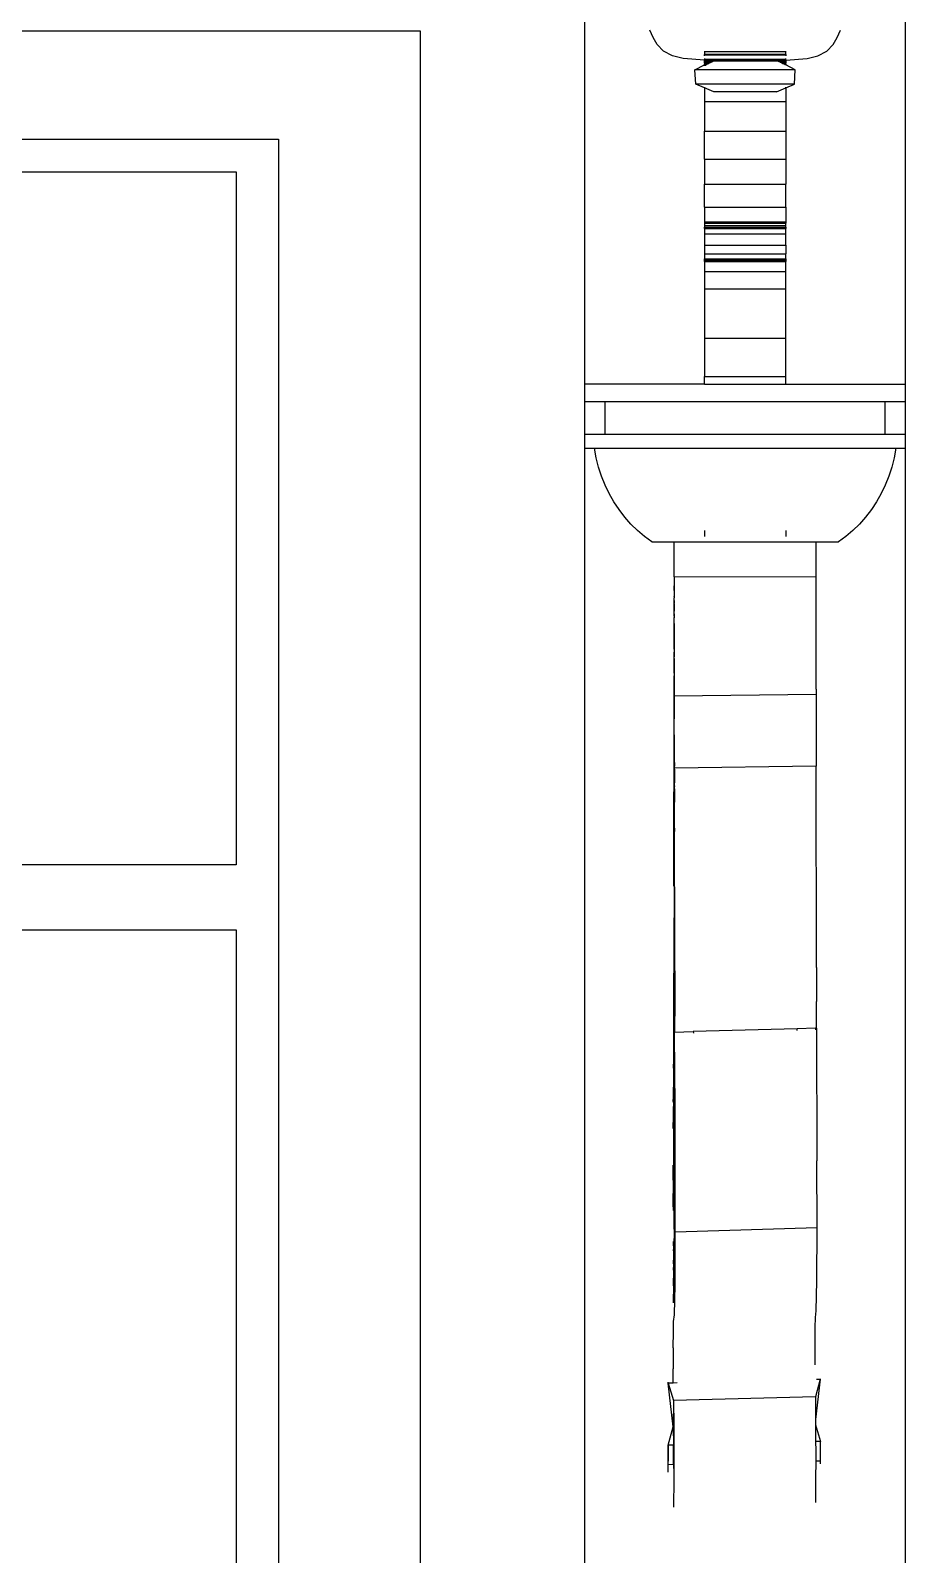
# Model space of a CAD drawing. Extents: x -24961 to 905641, y -154323 to 635957.
# Drawn here: x 406344 to 407152, y -142015 to -140608 of the extents above; entities that cross this region are included whole.
import ezdxf

# ---------------------------------------------------------------- set-up
doc = ezdxf.new("R2010")
doc.units = 0
doc.header["$LTSCALE"] = 1000
doc.header["$MEASUREMENT"] = 0
doc.layers.add('窗', color=154, linetype='Continuous')

msp = doc.modelspace()

# ---------------------------------------------------------------- linework, layer by layer
for p, q in [((406855.6, -140934.1), (406855.6, -140393.3)), ((407151.6, -140934.1), (407151.6, -140394.4)), ((406918.6, -140613.9), (406915.7, -140607.2)), ((407088.6, -140613.9), (407091.5, -140607.2)), ((406922.3, -140620.5), (406918.6, -140613.9)), ((406928.2, -140626.7), (406922.3, -140620.5)), ((406936.4, -140631.1), (406928.2, -140626.7)), ((406966.1, -140626.7), (406966.1, -140626.9)), ((406966.1, -140626.9), (407041.1, -140626.9)), ((406966.1, -140626.9), (406966.1, -140629.3)), ((407041.1, -140626.9), (407041.1, -140626.7)), ((407041.1, -140629.3), (407041.1, -140626.9)), ((407070.8, -140631.1), (407079, -140626.7)), ((407079, -140626.7), (407084.9, -140620.5)), ((407084.9, -140620.5), (407088.6, -140613.9)), ((406946.3, -140633.3), (406936.4, -140631.1)), ((406966.1, -140635.1), (406946.3, -140633.3)), ((406957.3, -140643.8), (406966.1, -140639.4)), ((406966.1, -140629.3), (407041.1, -140629.3)), ((406966.1, -140629.3), (406966.1, -140629.7)), ((406966.1, -140629.7), (407041.1, -140629.7)), ((406966.1, -140629.9), (406966.1, -140629.7)), ((406966.1, -140629.9), (407041.1, -140629.9)), ((406966.1, -140631.1), (406966.1, -140629.9)), ((406966.1, -140633.3), (406966.1, -140634)), ((406966.1, -140634), (407041.1, -140634)), ((406966.1, -140634), (406966.1, -140634.5)), ((406966.1, -140634.5), (407041.1, -140634.5)), ((406966.1, -140634.5), (406966.1, -140634.6)), ((406966.1, -140634.6), (407041.1, -140634.6)), ((406966.1, -140634.8), (406966.1, -140634.6)), ((406966.1, -140634.8), (407041.1, -140634.8)), ((406966.1, -140635.1), (406966.1, -140634.8)), ((406966.1, -140635.5), (406966.1, -140635.1)), ((406969.9, -140635.5), (406966.1, -140635.1)), ((406966.1, -140635.5), (406969.9, -140635.5)), ((406966.1, -140635.5), (406966.1, -140635.6)), ((406966.1, -140635.6), (406970.7, -140635.6)), ((406966.1, -140635.7), (406966.1, -140635.6)), ((406966.1, -140635.9), (406966.1, -140635.7)), ((406966.1, -140635.7), (406972.2, -140635.7)), ((406966.1, -140635.9), (406973, -140635.9)), ((406966.1, -140636.1), (406966.1, -140635.9)), ((406966.1, -140636.1), (406972.7, -140636.1)), ((406966.1, -140636.7), (406966.1, -140636.1)), ((406966.1, -140636.7), (406971.4, -140636.7)), ((406966.1, -140637.4), (406966.1, -140636.7)), ((406966.1, -140637.4), (406970, -140637.4)), ((406966.1, -140637.4), (406966.1, -140637.9)), ((406966.1, -140637.9), (406969, -140637.9)), ((406966.1, -140637.9), (406966.1, -140638.1)), ((406966.1, -140638.1), (406966.1, -140638.4)), ((406966.1, -140638.1), (406968.6, -140638.1)), ((406966.1, -140638.4), (406968, -140638.4)), ((406966.1, -140639), (406966.1, -140638.4)), ((406966.1, -140639.1), (406966.1, -140639)), ((406966.1, -140639), (406966.8, -140639)), ((406966.1, -140639), (406966.1, -140639)), ((406966.1, -140639), (406966.9, -140639)), ((406966.1, -140639.1), (406966.6, -140639.1)), ((406966.1, -140639.1), (406966.1, -140639.4)), ((406966.1, -140639.4), (406966.6, -140639.1)), ((406966.1, -140639.4), (406966.1, -140639.5)), ((406966.1, -140640.1), (406966.1, -140639.5)), ((406966.1, -140639.5), (406967.2, -140639.5)), ((406966.6, -140639.1), (406966.8, -140639)), ((406966.6, -140639.1), (406967.9, -140639.1)), ((406966.8, -140639), (406968.1, -140639)), ((406966.8, -140639), (406966.9, -140639)), ((406966.9, -140639), (406968, -140638.4)), ((406966.9, -140639), (406968.1, -140639)), ((406968, -140638.4), (406968.6, -140638.1)), ((406968, -140638.4), (406969.2, -140638.4)), ((406968.6, -140638.1), (406969, -140637.9)), ((406968.6, -140638.1), (406969.8, -140638.1)), ((406969, -140637.9), (406970, -140637.4)), ((406969, -140637.9), (406970.2, -140637.9)), ((406969.9, -140635.5), (407037.3, -140635.5)), ((406970.7, -140635.6), (406969.9, -140635.5)), ((406970, -140637.4), (406971.4, -140636.7)), ((406970, -140637.4), (406971.2, -140637.4)), ((406970.7, -140635.6), (407036.6, -140635.6)), ((406972.2, -140635.7), (406970.7, -140635.6)), ((406971.4, -140636.7), (406972.7, -140636.1)), ((406971.4, -140636.7), (406972.5, -140636.7)), ((406972.2, -140635.7), (407035.1, -140635.7)), ((406973.2, -140635.8), (406972.2, -140635.7)), ((406972.7, -140636.1), (406973, -140635.9)), ((406972.7, -140636.1), (406973.7, -140636.1)), ((406973, -140635.9), (406973.2, -140635.8)), ((406973, -140635.9), (406974.1, -140635.9)), ((407034, -140635.8), (406973.2, -140635.8)), ((407034, -140635.8), (407035.1, -140635.7)), ((407034.2, -140635.9), (407034, -140635.8)), ((407034.2, -140635.9), (407041.1, -140635.9)), ((407034.6, -140636.1), (407034.2, -140635.9)), ((407034.6, -140636.1), (407041.1, -140636.1)), ((407035.8, -140636.7), (407034.6, -140636.1)), ((407035.1, -140635.7), (407036.6, -140635.6)), ((407035.1, -140635.7), (407041.1, -140635.7)), ((407035.8, -140636.7), (407041.1, -140636.7)), ((407037.2, -140637.4), (407035.8, -140636.7)), ((407036.6, -140635.6), (407037.3, -140635.5)), ((407036.6, -140635.6), (407041.1, -140635.6)), ((407037.2, -140637.4), (407041.1, -140637.4)), ((407038.2, -140637.9), (407037.2, -140637.4)), ((407037.3, -140635.5), (407041.1, -140635.1)), ((407037.3, -140635.5), (407041.1, -140635.5)), ((407038.2, -140637.9), (407041.1, -140637.9)), ((407038.6, -140638.1), (407038.2, -140637.9)), ((407038.6, -140638.1), (407041.1, -140638.1)), ((407039.3, -140638.4), (407038.6, -140638.1)), ((407039.3, -140638.4), (407041.1, -140638.4)), ((407040.3, -140639), (407039.3, -140638.4)), ((407040.3, -140639), (407041.1, -140639)), ((407040.4, -140639), (407040.3, -140639)), ((407040.4, -140639), (407041.1, -140639)), ((407040.6, -140639.1), (407040.4, -140639)), ((407040.6, -140639.1), (407041.1, -140639.1)), ((407041.1, -140639.4), (407040.6, -140639.1)), ((407041.1, -140629.7), (407041.1, -140629.3)), ((407041.1, -140629.7), (407041.1, -140629.9)), ((407041.1, -140629.9), (407041.1, -140631.1)), ((407041.1, -140634), (407041.1, -140633.3)), ((407041.1, -140635.1), (407060.9, -140633.3)), ((407041.1, -140634.5), (407041.1, -140634)), ((407041.1, -140634.6), (407041.1, -140634.5)), ((407041.1, -140634.6), (407041.1, -140634.8)), ((407041.1, -140634.8), (407041.1, -140635.1)), ((407041.1, -140635.1), (407041.1, -140635.5)), ((407041.1, -140635.6), (407041.1, -140635.5)), ((407041.1, -140635.6), (407041.1, -140635.7)), ((407041.1, -140635.7), (407041.1, -140635.9)), ((407041.1, -140635.9), (407041.1, -140636.1)), ((407041.1, -140636.1), (407041.1, -140636.7)), ((407041.1, -140636.7), (407041.1, -140637.4)), ((407041.1, -140637.9), (407041.1, -140637.4)), ((407041.1, -140638.1), (407041.1, -140637.9)), ((407041.1, -140638.4), (407041.1, -140638.1)), ((407041.1, -140638.4), (407041.1, -140639)), ((407041.1, -140639), (407041.1, -140639.1)), ((407041.1, -140639), (407041.1, -140639)), ((407041.1, -140639.4), (407041.1, -140639.1)), ((407049.9, -140643.8), (407041.1, -140639.4)), ((407060.9, -140633.3), (407070.8, -140631.1)), ((406958.1, -140657.2), (406957.3, -140643.8)), ((407049.9, -140643.8), (406957.3, -140643.8)), ((407049.2, -140657.2), (407049.9, -140643.8)), ((406966.1, -140660.6), (406958.1, -140657.2)), ((407049.2, -140657.2), (406958.1, -140657.2)), ((406966.1, -140660), (406966.1, -140660.6)), ((406974.8, -140664.2), (406966.1, -140660.6)), ((406966.1, -140660.6), (406966.1, -140673.1)), ((407032.4, -140664.2), (406974.8, -140664.2)), ((407032.4, -140664.2), (407041.1, -140660.6)), ((407041.1, -140660.6), (407049.2, -140657.2)), ((407041.1, -140660.6), (407041.1, -140660)), ((407041.1, -140660.6), (407041.1, -140673.1)), ((406966.1, -140673.1), (407041.1, -140673.1)), ((406966.1, -140673.1), (406966.1, -140700.5)), ((407041.1, -140673.1), (407041.1, -140700.5)), ((406966.1, -140700.5), (407041.1, -140700.5)), ((406966.1, -140726.2), (406966.1, -140700.5)), ((407041.1, -140700.5), (407041.1, -140726.2)), ((406966.1, -140726.2), (407041.1, -140726.2)), ((406966.1, -140726.2), (406966.1, -140749.5)), ((407041.1, -140726.2), (407041.1, -140749.5)), ((406966.1, -140749.5), (407041.1, -140749.5)), ((406966.1, -140770.8), (406966.1, -140749.5)), ((407041.1, -140770.8), (407041.1, -140749.5)), ((406966.1, -140770.8), (407041.1, -140770.8)), ((406966.1, -140770.8), (406966.1, -140784.2)), ((407041.1, -140770.8), (407041.1, -140784.2)), ((406966.1, -140784.2), (407041.1, -140784.2)), ((406966.1, -140784.2), (406966.1, -140785.3)), ((406966.1, -140785.3), (406966.1, -140785.7)), ((406966.1, -140785.3), (407041.1, -140785.3)), ((406966.1, -140785.7), (406966.1, -140787.7)), ((407041.1, -140785.7), (406966.1, -140785.7)), ((406966.1, -140787.7), (407041.1, -140787.7)), ((406966.1, -140787.7), (406966.1, -140789.1)), ((406966.1, -140789.1), (407041.1, -140789.1)), ((406966.1, -140790.1), (406966.1, -140789.1)), ((406966.1, -140790.5), (406966.1, -140790.1)), ((406966.1, -140790.1), (407041.1, -140790.1)), ((406966.1, -140790.5), (407041.1, -140790.5)), ((406966.1, -140790.5), (406966.1, -140795.2)), ((406966.1, -140795.2), (407041.1, -140795.2)), ((406966.1, -140795.2), (406966.1, -140805.8)), ((407041.1, -140784.2), (407041.1, -140785.3)), ((407041.1, -140785.7), (407041.1, -140785.3)), ((407041.1, -140787.7), (407041.1, -140785.7)), ((407041.1, -140789.1), (407041.1, -140787.7)), ((407041.1, -140789.1), (407041.1, -140790.1)), ((407041.1, -140790.1), (407041.1, -140790.5)), ((407041.1, -140795.2), (407041.1, -140790.5)), ((407041.1, -140805.8), (407041.1, -140795.2)), ((406966.1, -140805.8), (407041.1, -140805.8)), ((406966.1, -140805.8), (406966.1, -140813.7)), ((407041.1, -140805.8), (407041.1, -140813.7)), ((406966.1, -140813.7), (407041.1, -140813.7)), ((406966.1, -140813.7), (406966.1, -140818.3)), ((406966.1, -140819.4), (406966.1, -140818.3)), ((406966.1, -140818.3), (407041.1, -140818.3)), ((406966.1, -140819.4), (407041.1, -140819.4)), ((406966.1, -140820.6), (406966.1, -140819.4)), ((406966.1, -140820.6), (407041.1, -140820.6)), ((406966.1, -140820.8), (406966.1, -140820.6)), ((406966.1, -140820.9), (406966.1, -140820.8)), ((406966.1, -140820.8), (407041.1, -140820.8)), ((406966.1, -140820.8), (407041.1, -140820.8)), ((406966.1, -140820.8), (406966.1, -140820.8)), ((406966.1, -140820.9), (407041.1, -140820.9)), ((406966.1, -140820.9), (406966.1, -140830.1)), ((407041.1, -140818.3), (407041.1, -140813.7)), ((407041.1, -140818.3), (407041.1, -140819.4)), ((407041.1, -140819.4), (407041.1, -140820.6)), ((407041.1, -140820.6), (407041.1, -140820.8)), ((407041.1, -140820.8), (407041.1, -140820.9)), ((407041.1, -140820.8), (407041.1, -140820.8)), ((407041.1, -140830.1), (407041.1, -140820.9)), ((406966.1, -140830.1), (407041.1, -140830.1)), ((406966.1, -140830.1), (406966.1, -140845.9)), ((407041.1, -140845.9), (407041.1, -140830.1)), ((406966.1, -140845.9), (407041.1, -140845.9)), ((406966.1, -140845.9), (406966.1, -140891.7)), ((407041.1, -140891.7), (407041.1, -140845.9)), ((406966.1, -140891.7), (407041.1, -140891.7)), ((406966.1, -140891.7), (406966.1, -140927)), ((407041.1, -140927), (407041.1, -140891.7)), ((406855.6, -140950.1), (406855.6, -140934.1)), ((406966.1, -140934.1), (406855.6, -140934.1)), ((406966.1, -140927), (407041.1, -140927)), ((406966.1, -140934.1), (406966.1, -140927)), ((406966.1, -140934.1), (407041.1, -140934.1)), ((407041.1, -140934.1), (407041.1, -140927)), ((407041.1, -140934.1), (407151.6, -140934.1)), ((407151.6, -140950.1), (407151.6, -140934.1)), ((406855.6, -140980.5), (406855.6, -140950.1)), ((406855.6, -140950.1), (406874.4, -140950.1)), ((406874.4, -140980.5), (406874.4, -140950.1)), ((406874.4, -140950.1), (407132.8, -140950.1)), ((407132.8, -140980.5), (407132.8, -140950.1)), ((407132.8, -140950.1), (407151.6, -140950.1)), ((407151.6, -140980.5), (407151.6, -140950.1)), ((406855.6, -140993.3), (406855.6, -140980.5)), ((406874.4, -140980.5), (406855.6, -140980.5)), ((406855.6, -148107.9), (406855.6, -140993.3)), ((406855.6, -140993.3), (406864.6, -140993.3)), ((406866.2, -141002), (406864.6, -140993.3)), ((406864.6, -140993.3), (407142.6, -140993.3)), ((407132.8, -140980.5), (406874.4, -140980.5)), ((407151.6, -140980.5), (407132.8, -140980.5)), ((407142.6, -140993.3), (407141, -141002)), ((407142.6, -140993.3), (407151.6, -140993.3)), ((407151.6, -140993.3), (407151.6, -140980.5)), ((407151.6, -148107.9), (407151.6, -140993.3)), ((406868.3, -141010.6), (406866.2, -141002)), ((407141, -141002), (407138.9, -141010.6)), ((406871.1, -141019), (406868.3, -141010.6)), ((406874.3, -141027.2), (406871.1, -141019)), ((407136.2, -141019), (407132.9, -141027.2)), ((407138.9, -141010.6), (407136.2, -141019)), ((406878.1, -141035.1), (406874.3, -141027.2)), ((406882.4, -141042.7), (406878.1, -141035.1)), ((407129.1, -141035.1), (407124.8, -141042.7)), ((407132.9, -141027.2), (407129.1, -141035.1)), ((406887.2, -141049.9), (406882.4, -141042.7)), ((406892.4, -141056.8), (406887.2, -141049.9)), ((407120.1, -141049.9), (407114.8, -141056.8)), ((407124.8, -141042.7), (407120.1, -141049.9)), ((406898.1, -141063.2), (406892.4, -141056.8)), ((406904.1, -141069.2), (406898.1, -141063.2)), ((407109.2, -141063.2), (407103.1, -141069.2)), ((407114.8, -141056.8), (407109.2, -141063.2)), ((406910.6, -141074.7), (406904.1, -141069.2)), ((406917.4, -141079.7), (406910.6, -141074.7)), ((406966.1, -141069.2), (406966.1, -141074.7)), ((407041.1, -141069.2), (407041.1, -141074.7)), ((407096.6, -141074.7), (407089.8, -141079.7)), ((407103.1, -141069.2), (407096.6, -141074.7)), ((406917.4, -141079.7), (406938.2, -141079.7)), ((406938.2, -141079.7), (407069.1, -141079.7)), ((406938.2, -141110.9), (406938.2, -141079.7)), ((407069.1, -141079.7), (407089.8, -141079.7)), ((407069.1, -141111.6), (407069.1, -141079.7)), ((406938.2, -141120.1), (406938.1, -141130.2)), ((406938.2, -141111.8), (406938.2, -141110.9)), ((406938.2, -141112), (407069.1, -141111.6)), ((406938.2, -141112), (406938.2, -141111.8)), ((406938.2, -141112), (406938.2, -141119.8)), ((406938.2, -141119.8), (406938.2, -141120.1)), ((406938.2, -141124.5), (406938.2, -141120.1)), ((407069.1, -141215.5), (407069.1, -141111.6)), ((406938.1, -141130.3), (406938.1, -141130.2)), ((406938.1, -141130.3), (406938.2, -141131.3)), ((406938.1, -141132.1), (406938.2, -141131.3)), ((406938.2, -141133.9), (406938.1, -141132.1)), ((406938.2, -141133.9), (406938.1, -141136.7)), ((406938.2, -141124.5), (406938.2, -141131.3)), ((406938.2, -141131.3), (406938.2, -141131.3)), ((406938.2, -141133.3), (406938.2, -141131.3)), ((406938.2, -141133.5), (406938.2, -141133.3)), ((406938.2, -141133.9), (406938.2, -141133.5)), ((406938.2, -141133.9), (406938.2, -141133.9)), ((406938.2, -141136.7), (406938.2, -141133.9)), ((406938.1, -141136.7), (406938.2, -141136.7)), ((406938.2, -141143.7), (406938.1, -141136.7)), ((406938.1, -141148.2), (406938.2, -141143.7)), ((406938.2, -141148.2), (406938.1, -141148.2)), ((406938.1, -141148.2), (406938.1, -141149.9)), ((406938.2, -141137.3), (406938.2, -141136.7)), ((406938.2, -141137.3), (406938.2, -141143.7)), ((406938.2, -141143.7), (406938.2, -141143.7)), ((406938.2, -141144.2), (406938.2, -141143.7)), ((406938.2, -141146.2), (406938.2, -141144.2)), ((406938.2, -141146.2), (406938.2, -141148.2)), ((406938.2, -141148.2), (406938.2, -141149.4)), ((406938.1, -141155.1), (406938.1, -141149.9)), ((406938.2, -141155.1), (406938.1, -141155.1)), ((406938.1, -141155.1), (406938.1, -141161.8)), ((406938.2, -141161.8), (406938.1, -141161.8)), ((406938.1, -141161.8), (406938.1, -141169.8)), ((406938.2, -141153.5), (406938.2, -141149.4)), ((406938.2, -141155.1), (406938.2, -141153.5)), ((406938.2, -141157.3), (406938.2, -141155.1)), ((406938.2, -141158.7), (406938.2, -141157.3)), ((406938.2, -141159.9), (406938.2, -141158.7)), ((406938.2, -141161.3), (406938.2, -141159.9)), ((406938.2, -141161.8), (406938.2, -141161.3)), ((406938.2, -141164.2), (406938.2, -141161.8)), ((406938.2, -141161.8), (406938.2, -141161.8)), ((406938.1, -141169.8), (406938.1, -141170)), ((406938.1, -141170), (406938.1, -141172.6)), ((406938.1, -141172.6), (406938.2, -141172.6)), ((406938.1, -141172.6), (406938.1, -141175)), ((406938.1, -141175), (406938.2, -141173.9)), ((406938.2, -141175), (406938.1, -141175)), ((406938.1, -141175.8), (406938.1, -141175)), ((406938.1, -141178.7), (406938.1, -141175.8)), ((406938.2, -141164.2), (406938.2, -141164.2)), ((406938.2, -141164.2), (406938.2, -141172.6)), ((406938.2, -141173.4), (406938.2, -141164.2)), ((406938.2, -141172.6), (406938.2, -141173.4)), ((406938.2, -141173.9), (406938.2, -141173.4)), ((406938.2, -141173.4), (406938.2, -141173.4)), ((406938.2, -141173.4), (406938.2, -141175)), ((406938.2, -141173.9), (406938.2, -141175)), ((406938.2, -141176.5), (406938.2, -141175)), ((406938.2, -141175), (406938.2, -141178.7)), ((406938.2, -141178.5), (406938.2, -141176.5)), ((406938.1, -141178.7), (406938.2, -141178.7)), ((406938.1, -141178.7), (406938.1, -141183.9)), ((406938.1, -141183.9), (406938.1, -141181.4)), ((406938.1, -141183.9), (406938.1, -141185.8)), ((406938.1, -141186.2), (406938.1, -141185.8)), ((406938.1, -141186.4), (406938.1, -141186.2)), ((406938.1, -141187), (406938.1, -141186.4)), ((406938.1, -141192), (406938.1, -141187)), ((406938.1, -141187.4), (406938.1, -141187)), ((406938.1, -141187.4), (406938.1, -141192)), ((406938.2, -141178.5), (406938.2, -141178.7)), ((406938.2, -141178.7), (406938.2, -141178.7)), ((406938.2, -141178.7), (406938.2, -141183.4)), ((406938.2, -141178.7), (406938.2, -141183.4)), ((406938.2, -141185.1), (406938.2, -141183.4)), ((406938.2, -141185.1), (406938.2, -141185.4)), ((406938.2, -141186.7), (406938.2, -141185.4)), ((406938.2, -141186.7), (406938.2, -141186.7)), ((406938.2, -141187.1), (406938.2, -141186.7)), ((406938.2, -141188.2), (406938.2, -141187.1)), ((406938.2, -141192), (406938.2, -141188.2)), ((406938.2, -141188.2), (406938.2, -141192)), ((406938.1, -141192), (406938.2, -141192)), ((406938.1, -141192), (406938.1, -141193.6)), ((406938.1, -141193.6), (406938.2, -141193.6)), ((406938.1, -141193.6), (406938.1, -141196.8)), ((406938.1, -141196.8), (406938.1, -141203.3)), ((406938.1, -141205.6), (406938.1, -141203.3)), ((406938.2, -141192), (406938.2, -141192)), ((406938.2, -141193.6), (406938.2, -141192)), ((406938.2, -141192), (406938.2, -141193.6)), ((406938.2, -141192), (406938.2, -141193.6)), ((406938.2, -141193.6), (406938.2, -141193.6)), ((406938.2, -141193.6), (406938.2, -141205.6)), ((406938.2, -141195.7), (406938.2, -141193.6)), ((406938.2, -141193.6), (406938.2, -141195.7)), ((406938.2, -141195.7), (406938.2, -141196)), ((406938.2, -141200.9), (406938.2, -141196)), ((406938.2, -141200.9), (406938.2, -141205.1)), ((406938.1, -141205.6), (406938.2, -141205.6)), ((406938.1, -141209), (406938.1, -141205.6)), ((406938.1, -141240.4), (406938.1, -141209)), ((406938.1, -141254.1), (406938.1, -141209)), ((406938.2, -141205.1), (406938.2, -141205.6)), ((406938.2, -141205.6), (406938.2, -141226.8)), ((406938.2, -141205.6), (406938.2, -141205.6)), ((406938.2, -141205.6), (406938.2, -141205.6)), ((406938.2, -141206.3), (406938.2, -141205.6)), ((406938.2, -141209.7), (406938.2, -141206.3)), ((406938.2, -141210.4), (406938.2, -141209.7)), ((406938.3, -141216.9), (406938.2, -141210.4)), ((406938.2, -141221.9), (406938.3, -141216.9)), ((407069.1, -141215.5), (407069.1, -141220.4)), ((407069.1, -141215.5), (407069.1, -141220.4)), ((406938.2, -141226.8), (406938.1, -141231.1)), ((406938.1, -141254.1), (406938.1, -141231.1)), ((406938.2, -141221.9), (407069.1, -141220.4)), ((406938.2, -141221.9), (406938.2, -141226.8)), ((406938.2, -141226.8), (406938.2, -141226.8)), ((406938.2, -141226.8), (406938.2, -141243)), ((406938.2, -141226.8), (406938.2, -141243)), ((406938.3, -141288.6), (406938.2, -141226.8)), ((407069.1, -141220.4), (407069.2, -141286.6)), ((406937.7, -141397.4), (406938.1, -141240.4)), ((406938, -141278.5), (406938.1, -141240.4)), ((406938.2, -141258.3), (406938.2, -141243)), ((406938.1, -141278.5), (406938.1, -141254.1)), ((406938.2, -141264), (406938.2, -141258.3)), ((406938.2, -141270.9), (406938.1, -141278.5)), ((406938.2, -141264.4), (406938.2, -141264)), ((406938.2, -141264.4), (406938.2, -141267.5)), ((406938.2, -141270.9), (406938.2, -141267.5)), ((406938.2, -141267.5), (406938.2, -141267.5)), ((406938.2, -141267.5), (406938.3, -141267.5)), ((406938.2, -141267.5), (406938.2, -141267.8)), ((406938.2, -141267.8), (406938.2, -141273.7)), ((406938.2, -141270.9), (406938.2, -141271.6)), ((406938.2, -141271.6), (406938.2, -141283.3)), ((406938.2, -141275.4), (406938.2, -141273.7)), ((406937.9, -141341.8), (406938, -141278.5)), ((406938.1, -141278.5), (406938, -141278.5)), ((406938.1, -141278.5), (406938.1, -141278.5)), ((406938.1, -141289.4), (406938.1, -141278.5)), ((406938.1, -141288.4), (406938.1, -141278.5)), ((406938.2, -141283.3), (406938.1, -141288.4)), ((406938.1, -141288.4), (406938.1, -141289.4)), ((406938.3, -141278.2), (406938.2, -141275.4)), ((406938.2, -141278.5), (406938.3, -141278.2)), ((406938.2, -141278.5), (406938.2, -141278.5)), ((406938.3, -141283.3), (406938.2, -141278.5)), ((406938.3, -141283.3), (406938.2, -141283.3)), ((406938.2, -141283.3), (406938.2, -141283.3)), ((406938.2, -141286.7), (406938.2, -141283.3)), ((406938.2, -141283.3), (406938.2, -141284.4)), ((406938.2, -141284.4), (406938.2, -141286.7)), ((406938.2, -141286.7), (406938.2, -141286.8)), ((406938.3, -141286.7), (406938.2, -141286.7)), ((406938.2, -141287), (406938.2, -141286.8)), ((406938.2, -141287), (406938.2, -141287.1)), ((406938.2, -141289.4), (406938.2, -141287.1)), ((406938.2, -141289), (406938.2, -141287.1)), ((406938.2, -141289.4), (406938.2, -141289)), ((406938.3, -141283.3), (406938.3, -141286.7)), ((407069.2, -141286.6), (406938.3, -141288.6)), ((406938.3, -141289.4), (406938.3, -141286.7)), ((406938.4, -141307.7), (406938.3, -141288.6)), ((407069.5, -141472.6), (407069.2, -141286.6)), ((406938, -141289.8), (406938.1, -141289.4)), ((406938, -141291.7), (406938, -141289.8)), ((406938, -141289.8), (406938.1, -141291.7)), ((406938.1, -141289.4), (406938.1, -141289.4)), ((406938.2, -141289.4), (406938.1, -141289.4)), ((406938.1, -141289.4), (406938.1, -141291.7)), ((406938.1, -141295), (406938.1, -141291.7)), ((406938.1, -141291.7), (406938.1, -141291.7)), ((406938.2, -141291.7), (406938.1, -141291.7)), ((406938.1, -141297), (406938.1, -141291.7)), ((406938.1, -141295), (406938.1, -141301.2)), ((406938.1, -141297), (406938.1, -141295)), ((406938.1, -141304.4), (406938.1, -141297)), ((406938.1, -141297.9), (406938.2, -141298.4)), ((406938.2, -141297.9), (406938.1, -141297.9)), ((406938.1, -141303.4), (406938.2, -141299.3)), ((406938.1, -141301.2), (406938.1, -141304.4)), ((406938.2, -141289.8), (406938.2, -141289.4)), ((406938.3, -141289.4), (406938.2, -141289.4)), ((406938.2, -141289.8), (406938.2, -141290.3)), ((406938.2, -141291.7), (406938.2, -141290.3)), ((406938.2, -141291.7), (406938.2, -141290.3)), ((406938.2, -141291.8), (406938.2, -141291.7)), ((406938.3, -141291.7), (406938.2, -141291.7)), ((406938.2, -141294.4), (406938.2, -141291.7)), ((406938.2, -141292), (406938.2, -141291.8)), ((406938.3, -141292), (406938.2, -141292)), ((406938.3, -141292), (406938.2, -141294.4)), ((406938.2, -141297.9), (406938.2, -141294.4)), ((406938.2, -141297.9), (406938.3, -141297)), ((406938.3, -141297.9), (406938.2, -141297.9)), ((406938.2, -141299.4), (406938.2, -141297.9)), ((406938.2, -141298.4), (406938.2, -141299.1)), ((406938.2, -141299.1), (406938.2, -141299.3)), ((406938.2, -141299.3), (406938.2, -141303.1)), ((406938.2, -141299.4), (406938.2, -141299.7)), ((406938.3, -141299.7), (406938.2, -141299.7)), ((406938.2, -141299.7), (406938.2, -141299.7)), ((406938.2, -141299.9), (406938.2, -141299.7)), ((406938.2, -141300.7), (406938.2, -141299.9)), ((406938.2, -141300.8), (406938.2, -141300.7)), ((406938.2, -141300.9), (406938.2, -141300.8)), ((406938.2, -141301.1), (406938.2, -141300.9)), ((406938.2, -141301.5), (406938.2, -141301.1)), ((406938.2, -141301.5), (406938.2, -141302.9)), ((406938.3, -141301.7), (406938.2, -141302.9)), ((406938.2, -141302.9), (406938.2, -141303.4)), ((406938.2, -141303.1), (406938.2, -141303.9)), ((406938.3, -141289.4), (406938.3, -141291.7)), ((406938.3, -141291.7), (406938.3, -141292)), ((406938.3, -141292), (406938.3, -141297)), ((406938.3, -141297), (406938.3, -141297.9)), ((406938.3, -141297.9), (406938.3, -141299.7)), ((406938.3, -141299.7), (406938.3, -141301.7)), ((406938.1, -141306.2), (406938.1, -141303.4)), ((406938.1, -141304.4), (406938.1, -141304.5)), ((406938.1, -141306.2), (406938.1, -141304.5)), ((406938.1, -141306.2), (406938.1, -141306.2)), ((406938.1, -141306.2), (406938.1, -141322.2)), ((406938.1, -141306.2), (406938.1, -141306.2)), ((406938.1, -141318.7), (406938.1, -141306.2)), ((406938.2, -141303.4), (406938.2, -141303.4)), ((406938.2, -141303.8), (406938.2, -141303.4)), ((406938.2, -141303.8), (406938.3, -141305.5)), ((406938.2, -141303.9), (406938.2, -141303.8)), ((406938.2, -141303.9), (406938.3, -141305.5)), ((406938.3, -141305.5), (406938.2, -141305.7)), ((406938.2, -141306), (406938.2, -141305.7)), ((406938.2, -141305.7), (406938.3, -141306.2)), ((406938.2, -141306.2), (406938.2, -141306)), ((406938.2, -141306.2), (406938.2, -141306.2)), ((406938.2, -141306.2), (406938.2, -141306.3)), ((406938.2, -141306.7), (406938.2, -141306.3)), ((406938.2, -141306.7), (406938.2, -141307.5)), ((406938.2, -141307.5), (406938.2, -141307.9)), ((406938.2, -141307.9), (406938.2, -141308.2)), ((406938.2, -141308.2), (406938.2, -141308.4)), ((406938.2, -141308.4), (406938.2, -141312)), ((406938.2, -141312), (406938.2, -141312.9)), ((406938.2, -141312.9), (406938.2, -141313)), ((406938.2, -141312.9), (406938.2, -141312.9)), ((406938.2, -141313), (406938.2, -141315.6)), ((406938.2, -141315.6), (406938.2, -141316.1)), ((406938.2, -141316.1), (406938.2, -141317.4)), ((406938.2, -141316.1), (406938.2, -141317.4)), ((406938.2, -141317.4), (406938.2, -141317.4)), ((406938.2, -141317.7), (406938.2, -141317.4)), ((406938.2, -141317.4), (406938.2, -141318)), ((406938.3, -141306), (406938.3, -141306)), ((406938.3, -141306.2), (406938.3, -141306.2)), ((406938.3, -141308.2), (406938.3, -141306.2)), ((406938.3, -141308.2), (406938.3, -141308.2)), ((406938.3, -141318), (406938.3, -141308.2)), ((406938.4, -141307.7), (406938.4, -141318)), ((406938.4, -141318), (406938.4, -141307.7)), ((406938, -141322.4), (406938.1, -141322.2)), ((406938, -141322.4), (406938, -141323.1)), ((406938, -141323.3), (406938, -141323.1)), ((406938.1, -141324.4), (406938, -141323.3)), ((406938, -141323.3), (406938, -141326.6)), ((406938.1, -141324.6), (406938, -141325.5)), ((406938, -141325.5), (406938.1, -141326.6)), ((406938.1, -141326.6), (406938, -141326.6)), ((406938, -141329.4), (406938, -141326.6)), ((406938.1, -141326.6), (406938, -141329)), ((406938, -141329), (406938, -141330.3)), ((406938, -141330.3), (406938, -141329.4)), ((406938, -141330.3), (406938, -141330.8)), ((406938.1, -141330.3), (406938, -141330.3)), ((406938, -141330.8), (406938, -141330.9)), ((406938, -141330.9), (406938, -141332.3)), ((406938.1, -141322.2), (406938.1, -141318.7)), ((406938.1, -141324.6), (406938.1, -141324.4)), ((406938.2, -141318.2), (406938.2, -141317.7)), ((406938.2, -141318), (406938.2, -141318)), ((406938.2, -141318), (406938.2, -141318.8)), ((406938.2, -141318.2), (406938.2, -141318.8)), ((406938.2, -141318.8), (406938.2, -141318.2)), ((406938.2, -141318.8), (406938.2, -141318.8)), ((406938.2, -141319.5), (406938.2, -141318.8)), ((406938.2, -141318.8), (406938.2, -141321)), ((406938.2, -141319.7), (406938.2, -141319.5)), ((406938.2, -141319.7), (406938.2, -141320.1)), ((406938.2, -141320.1), (406938.2, -141320.1)), ((406938.2, -141325.1), (406938.2, -141320.1)), ((406938.2, -141321), (406938.2, -141322.4)), ((406938.2, -141322.4), (406938.2, -141322.4)), ((406938.2, -141322.4), (406938.2, -141324.2)), ((406938.2, -141324.2), (406938.2, -141324.6)), ((406938.2, -141324.6), (406938.2, -141324.6)), ((406938.2, -141324.6), (406938.2, -141326.4)), ((406938.2, -141325.1), (406938.2, -141325.1)), ((406938.2, -141326.4), (406938.2, -141325.1)), ((406938.2, -141326.6), (406938.2, -141325.1)), ((406938.2, -141326.4), (406938.2, -141326.6)), ((406938.2, -141326.6), (406938.2, -141326.6)), ((406938.2, -141326.6), (406938.2, -141327.1)), ((406938.2, -141327.1), (406938.2, -141326.6)), ((406938.2, -141327.5), (406938.2, -141327.1)), ((406938.2, -141327.5), (406938.2, -141327.5)), ((406938.2, -141327.5), (406938.2, -141329)), ((406938.2, -141329), (406938.2, -141330.4)), ((406938.2, -141329), (406938.2, -141329)), ((406938.2, -141330.4), (406938.2, -141333.4)), ((406938.2, -141331.6), (406938.2, -141330.4)), ((406938.3, -141318), (406938.3, -141318)), ((406938.3, -141320.1), (406938.3, -141318)), ((406938.3, -141320.1), (406938.3, -141320.1)), ((406938.3, -141322.4), (406938.3, -141320.1)), ((406938.3, -141322.4), (406938.3, -141322.4)), ((406938.3, -141327.5), (406938.3, -141322.4)), ((406938.3, -141327.5), (406938.3, -141327.5)), ((406938.3, -141333.4), (406938.3, -141327.5)), ((406938.4, -141318), (406938.4, -141318)), ((406938.4, -141318), (406938.4, -141320.1)), ((406938.4, -141320.1), (406938.4, -141318)), ((406938.4, -141320.1), (406938.4, -141320.1)), ((406938.6, -141507.6), (406938.4, -141320.1)), ((406938.7, -141475.8), (406938.4, -141320.1)), ((406937.9, -141341.8), (406937.9, -141344.7)), ((406937.9, -141344.7), (406937.9, -141350.2)), ((406938, -141332.3), (406938, -141332.4)), ((406938, -141332.4), (406938, -141333.3)), ((406938.1, -141333.3), (406938, -141333.3)), ((406938, -141334.7), (406938, -141333.3)), ((406938, -141337.4), (406938, -141334.7)), ((406938, -141339), (406938, -141337.4)), ((406938, -141339), (406938, -141340)), ((406938, -141344.1), (406938, -141340)), ((406938, -141344.1), (406938, -141348)), ((406938.2, -141331.6), (406938.1, -141351.5)), ((406938.2, -141333.4), (406938.2, -141331.6)), ((406938.2, -141333.4), (406938.2, -141336.4)), ((406938.3, -141344.1), (406938.2, -141336.4)), ((406938.3, -141344.1), (406938.2, -141350.3)), ((406938.3, -141333.4), (406938.3, -141333.4)), ((406938.3, -141337.6), (406938.3, -141333.4)), ((406938.3, -141345), (406938.3, -141337.6)), ((406938.3, -141348.5), (406938.3, -141344.1)), ((406938.3, -141348.5), (406938.3, -141345)), ((406937.9, -141350.9), (406937.9, -141350.2)), ((406938, -141356.4), (406937.9, -141350.9)), ((406937.9, -141350.9), (406938, -141352)), ((406938, -141349.9), (406938, -141348)), ((406938, -141352), (406938, -141349.9)), ((406938, -141349.9), (406938, -141352)), ((406938, -141352), (406938, -141352)), ((406938, -141352), (406938, -141354.4)), ((406938, -141354.4), (406938, -141357.3)), ((406938, -141359.4), (406938, -141356.4)), ((406938, -141357.3), (406938, -141357.3)), ((406938, -141359.5), (406938, -141357.3)), ((406938, -141357.3), (406938, -141359.4)), ((406938, -141389.6), (406938.1, -141357.3)), ((406938, -141359.4), (406938, -141360.1)), ((406938, -141360.2), (406938, -141359.5)), ((406938.2, -141354.7), (406938.1, -141351.5)), ((406938.1, -141351.5), (406938.1, -141352.6)), ((406938.1, -141357.3), (406938.1, -141352.6)), ((406938.2, -141357.3), (406938.1, -141357.3)), ((406938.2, -141360.6), (406938.2, -141350.3)), ((406938.2, -141354.7), (406938.2, -141357.3)), ((406938.2, -141364.6), (406938.2, -141357.3)), ((406938.3, -141348.8), (406938.3, -141348.5)), ((406938.3, -141348.5), (406938.4, -141348.5)), ((406938.3, -141348.8), (406938.3, -141348.8)), ((406938.3, -141355.2), (406938.3, -141348.8)), ((406938.4, -141365.6), (406938.3, -141355.2)), ((406938, -141365.9), (406937.8, -141487.5)), ((406938, -141360.1), (406938, -141360.2)), ((406938, -141360.8), (406938, -141360.2)), ((406938, -141361.3), (406938, -141360.8)), ((406938, -141361.3), (406938, -141361.5)), ((406938, -141361.5), (406938, -141362.9)), ((406938, -141362.9), (406938, -141364.3)), ((406938, -141363.9), (406938, -141362.9)), ((406938, -141364.3), (406938, -141363.9)), ((406938, -141364.3), (406938, -141365.3)), ((406938, -141365.3), (406938, -141365.9)), ((406938.2, -141360.6), (406938.2, -141365.6)), ((406938.2, -141365.6), (406938.2, -141364.6)), ((406938.2, -141365.6), (406938.4, -141365.6)), ((406938.4, -141418.2), (406938.4, -141365.6)), ((406938, -141389.6), (406938, -141413.3)), ((406938, -141413.3), (406938.1, -141433.4)), ((406938.4, -141418.2), (406938.3, -141436.4)), ((406938.1, -141433.4), (406938.2, -141441.7)), ((406938.1, -141433.4), (406938.1, -141443)), ((406938.1, -141443), (406938.1, -141443.1)), ((406938.1, -141443.1), (406938.1, -141445.5)), ((406938.1, -141445.1), (406938.1, -141443.1)), ((406938.2, -141441.7), (406938.3, -141438.8)), ((406938.3, -141438.8), (406938.3, -141436.4)), ((406938, -141454.8), (406938.1, -141449.3)), ((406938.1, -141467.6), (406938, -141454.8)), ((406938.1, -141449.3), (406938.1, -141445.1)), ((406938.1, -141445.5), (406938.1, -141448.3)), ((406938.1, -141448.3), (406938.1, -141448.9)), ((406938.1, -141449.6), (406938.1, -141448.9)), ((406938.1, -141449.9), (406938.1, -141449.6)), ((406938.1, -141449.7), (406938.1, -141449.6)), ((406938.1, -141449.7), (406938.1, -141452)), ((406938.1, -141449.9), (406938.1, -141451.7)), ((406938.1, -141455.4), (406938.1, -141452)), ((406938.1, -141455.4), (406938.1, -141463.2)), ((406938.2, -141455), (406938.2, -141447.9)), ((406938.2, -141455), (406938.2, -141458.2)), ((406938.1, -141465), (406938.1, -141463.2)), ((406938.1, -141465), (406938.1, -141467.5)), ((406938.1, -141467.5), (406938.2, -141466.5)), ((406938.2, -141467.5), (406938.1, -141467.5)), ((406938.1, -141474.1), (406938.1, -141467.6)), ((406938.2, -141458.2), (406938.2, -141462.1)), ((406938.2, -141466.5), (406938.2, -141462.1)), ((406938.2, -141462.1), (406938.2, -141467.5)), ((406938.2, -141467.5), (406938.2, -141474.6)), ((406938.2, -141467.5), (406938.2, -141467.5)), ((406937.6, -141477.8), (406937.7, -141552)), ((406938.1, -141477.7), (406938.1, -141474.1)), ((406938.2, -141474.6), (406938.1, -141478)), ((406938.1, -141478), (406938.1, -141477.7)), ((406938.5, -141478), (406938.5, -141478)), ((406938.7, -141475.8), (406938.6, -141507.6)), ((407069.5, -141472.6), (407069.5, -141504.1)), ((406937.8, -141501.5), (406937.8, -141498.3)), ((406938.2, -141606.4), (406937.8, -141501.5)), ((406938.6, -141507.6), (406938.5, -141528)), ((407069.4, -141524.5), (407069.5, -141504.1)), ((406938.5, -141528), (406938.4, -141532.2)), ((407069.3, -141528.7), (407069.4, -141524.5)), ((406938.2, -141531.9), (406938.2, -141533.8)), ((406938.5, -141598.9), (406938.2, -141531.9)), ((406938.2, -141533.8), (406938.6, -141600.8)), ((406938.4, -141532.2), (406955.7, -141531.8)), ((406938.4, -141533.7), (406938.4, -141532.2)), ((406939, -141654.9), (406938.4, -141533.7)), ((407051.5, -141529.2), (406955.7, -141531.8)), ((406955.7, -141531.8), (406955.8, -141533.2)), ((407068.5, -141528.7), (407051.5, -141529.2)), ((407051.5, -141530.6), (407051.5, -141529.2)), ((407068.5, -141528.7), (407068.5, -141530.2)), ((407068.8, -141528.7), (407068.5, -141528.7)), ((407068.8, -141528.7), (407068.8, -141530.2)), ((407069, -141528.7), (407068.8, -141528.7)), ((407069, -141528.7), (407069.1, -141530.2)), ((407069, -141529.1), (407069, -141528.7)), ((407069.3, -141528.7), (407069, -141528.7)), ((407069, -141530.2), (407069, -141529.1)), ((407069.3, -141528.7), (407069.8, -141651.1)), ((406937.9, -141576.5), (406937.7, -141544.6)), ((406937.7, -141544.6), (406937.8, -141558.2)), ((406937.7, -141552), (406937.7, -141561.9)), ((406937.4, -141562.6), (406937.6, -141562)), ((406937.4, -141562.6), (406937.4, -141562.7)), ((406937.4, -141562.7), (406937.4, -141564.6)), ((406937.7, -141561.9), (406937.6, -141561.9)), ((406937.6, -141562), (406937.6, -141561.9)), ((406937.7, -141569.2), (406937.6, -141562)), ((406937.7, -141561.9), (406937.8, -141577.3)), ((406937.8, -141583.6), (406937.7, -141569.2)), ((406937.8, -141558.2), (406938, -141587.4)), ((406937.4, -141592.1), (406937.5, -141583)), ((406937.5, -141583), (406937.5, -141583.2)), ((406937.5, -141583.2), (406937.6, -141585.3)), ((406937.8, -141577.3), (406937.8, -141591.5)), ((406937.8, -141591.5), (406937.8, -141583.6)), ((406937.9, -141591.5), (406937.9, -141576.5)), ((406937.3, -141596.4), (406937.4, -141592.1)), ((406937.4, -141597.9), (406937.3, -141606.7)), ((406937.5, -141591.8), (406937.4, -141597.9)), ((406937.5, -141593.4), (406937.5, -141591.5)), ((406937.5, -141591.5), (406937.5, -141591.8)), ((406937.6, -141591.5), (406937.5, -141591.5)), ((406937.6, -141597.1), (406937.5, -141593.4)), ((406937.6, -141585.3), (406937.6, -141589.1)), ((406937.6, -141589.1), (406937.6, -141591.5)), ((406937.6, -141591.5), (406937.6, -141594)), ((406937.6, -141594), (406937.6, -141597.1)), ((406937.6, -141597.1), (406937.6, -141599.1)), ((406937.8, -141591.5), (406937.8, -141591.5)), ((406937.8, -141600.8), (406937.8, -141591.5)), ((406937.8, -141591.5), (406937.8, -141600.8)), ((406938, -141591.5), (406937.9, -141591.5)), ((406937.9, -141591.5), (406937.9, -141591.5)), ((406937.9, -141600.8), (406937.9, -141591.5)), ((406938, -141587.4), (406938, -141591.5)), ((406938, -141591.5), (406938, -141600.8)), ((406937.3, -141620.9), (406937.4, -141610.1)), ((406937.4, -141610.1), (406937.5, -141601.7)), ((406937.5, -141601.7), (406937.5, -141600.8)), ((406937.5, -141601.7), (406937.5, -141609.8)), ((406937.5, -141609.8), (406937.5, -141618.3)), ((406937.6, -141599.1), (406937.6, -141601.7)), ((406937.6, -141602.3), (406937.6, -141601.7)), ((406937.8, -141600.8), (406937.8, -141600.8)), ((406937.8, -141602.3), (406937.8, -141600.8)), ((406937.8, -141600.8), (406937.8, -141602.3)), ((406937.8, -141602.3), (406937.8, -141602.3)), ((406937.8, -141602.4), (406937.8, -141602.3)), ((406937.8, -141602.3), (406937.9, -141609.2)), ((406937.8, -141611.5), (406937.8, -141602.4)), ((406937.9, -141609.2), (406937.8, -141629)), ((406937.8, -141619.7), (406937.8, -141611.5)), ((406938, -141600.8), (406937.9, -141600.8)), ((406937.9, -141602.3), (406937.9, -141600.8)), ((406938, -141602.3), (406937.9, -141602.3)), ((406937.9, -141616.1), (406937.9, -141602.3)), ((406938, -141600.8), (406938, -141602.3)), ((406938, -141602.3), (406938, -141625.1)), ((406938.2, -141607.2), (406938.2, -141606.4)), ((406938.2, -141651.5), (406938.2, -141607.2)), ((406938.5, -141600.8), (406938.5, -141598.9)), ((406938.6, -141600.8), (406938.5, -141600.8)), ((406938.5, -141604.3), (406938.5, -141600.8)), ((406938.6, -141604.3), (406938.5, -141604.3)), ((406938.5, -141606.4), (406938.5, -141604.3)), ((406938.6, -141606.4), (406938.5, -141606.4)), ((406938.5, -141606.7), (406938.5, -141606.4)), ((406938.6, -141606.7), (406938.5, -141606.7)), ((406938.5, -141607.2), (406938.5, -141606.7)), ((406938.6, -141607.2), (406938.5, -141607.2)), ((406938.5, -141615.5), (406938.5, -141607.2)), ((406938.6, -141600.8), (406938.6, -141601.1)), ((406938.6, -141601.1), (406938.6, -141604.3)), ((406938.6, -141604.3), (406938.6, -141606.4)), ((406938.6, -141606.4), (406938.6, -141606.7)), ((406938.6, -141606.7), (406938.6, -141607.2)), ((406938.6, -141607.2), (406938.6, -141615.5)), ((406937.3, -141621.1), (406937.3, -141620.9)), ((406937.5, -141618.3), (406937.5, -141624.9)), ((406937.5, -141624.9), (406937.6, -141628.7)), ((406937.7, -141625.9), (406937.8, -141619.7)), ((406937.7, -141629), (406937.7, -141625.9)), ((406937.9, -141643.5), (406937.9, -141616.1)), ((406938, -141625.1), (406938, -141643.5)), ((406938.6, -141615.5), (406938.5, -141615.5)), ((406938.6, -141642.3), (406938.5, -141615.5)), ((406938.6, -141615.5), (406938.7, -141643.5)), ((406937.6, -141628.7), (406937.7, -141629)), ((406937.8, -141629), (406937.7, -141629)), ((406937.8, -141629), (406937.8, -141652.1)), ((406937.7, -141665.2), (406937.8, -141652.1)), ((406937.9, -141662.3), (406937.9, -141643.5)), ((406938, -141643.5), (406937.9, -141643.5)), ((406938, -141643.5), (406938, -141664.4)), ((406938.2, -141686.2), (406938.2, -141651.5)), ((406938.6, -141643.5), (406938.6, -141642.3)), ((406938.7, -141643.5), (406938.6, -141643.5)), ((406938.6, -141676.4), (406938.6, -141643.5)), ((406938.7, -141643.5), (406938.7, -141650.5)), ((406938.7, -141650.5), (406938.7, -141676.4)), ((406939.1, -141716.8), (406939, -141654.9)), ((407069.9, -141713), (407069.8, -141651.1)), ((406937.3, -141656), (406937.3, -141655.1)), ((406937.3, -141664.9), (406937.3, -141656)), ((406937.4, -141673.4), (406937.3, -141664.9)), ((406937.6, -141685.9), (406937.7, -141665.2)), ((406937.7, -141665.2), (406937.6, -141673.4)), ((406937.8, -141676.4), (406937.9, -141662.3)), ((406938, -141664.4), (406937.9, -141676.4)), ((406937.2, -141671.2), (406937.3, -141680.6)), ((406937.3, -141690.4), (406937.2, -141681.1)), ((406937.2, -141681.1), (406937.2, -141681.1)), ((406937.3, -141680.6), (406937.5, -141687.1)), ((406937.4, -141673.5), (406937.4, -141673.4)), ((406937.5, -141676.2), (406937.4, -141673.5)), ((406937.6, -141673.4), (406937.5, -141676.2)), ((406937.5, -141676.2), (406937.5, -141676.4)), ((406937.6, -141685.9), (406937.8, -141677.2)), ((406937.9, -141676.4), (406937.8, -141676.4)), ((406937.8, -141677.2), (406937.8, -141676.4)), ((406937.9, -141683), (406937.8, -141687.1)), ((406937.9, -141676.4), (406937.9, -141683)), ((406938.7, -141676.4), (406938.6, -141676.4)), ((406938.6, -141683), (406938.6, -141676.4)), ((406938.6, -141683), (406938.7, -141683)), ((406938.6, -141685.2), (406938.6, -141683)), ((406938.7, -141676.4), (406938.7, -141683)), ((406938.7, -141683), (406938.7, -141697)), ((406937.5, -141697), (406937.3, -141690.4)), ((406937.5, -141687.1), (406937.6, -141685.9)), ((406937.8, -141687.1), (406937.5, -141687.1)), ((406937.7, -141694.4), (406937.5, -141697)), ((406937.8, -141687.1), (406937.7, -141694.4)), ((406938.1, -141714.1), (406938.2, -141686.2)), ((406938.5, -141720.3), (406938.6, -141697)), ((406938.6, -141697), (406938.6, -141685.2)), ((406938.7, -141697), (406938.6, -141697)), ((406938.7, -141697), (406938.7, -141698)), ((406938.7, -141698), (406938.6, -141735.7)), ((406938.1, -141714.1), (406937.8, -141731)), ((406938.2, -141741.9), (406938.5, -141720.3)), ((406938.9, -141765.5), (406939.1, -141716.8)), ((407069.9, -141713), (406939.1, -141716.8)), ((407069.7, -141761.8), (407069.9, -141713)), ((406937.2, -141725.5), (406937.2, -141725.4)), ((406937.2, -141725.5), (406937.5, -141734.3)), ((406937.5, -141734.3), (406937.8, -141731.2)), ((406937.5, -141746.2), (406937.7, -141739)), ((406937.7, -141739), (406937.8, -141731.2)), ((406937.8, -141731.2), (406937.8, -141731)), ((406938.6, -141735.7), (406938.2, -141757.6)), ((406937.4, -141752.1), (406937.2, -141766.6)), ((406937.4, -141752.1), (406938.2, -141741.9)), ((406937.5, -141746.2), (406937.4, -141752.1)), ((406937.5, -141765.4), (406937.2, -141782.2)), ((406937.2, -141766.6), (406937.2, -141766.6)), ((406938.2, -141757.6), (406937.5, -141765.4)), ((406938.4, -141793.3), (406938.9, -141765.5)), ((407069.2, -141789.6), (407069.7, -141761.8)), ((406937.6, -141799.4), (406938.4, -141793.3)), ((407068.3, -141805), (407068.5, -141795.7)), ((407068.5, -141795.7), (407069.2, -141789.6)), ((406937.3, -141823.7), (406937.4, -141808.6)), ((406937.4, -141808.6), (406937.6, -141799.4)), ((407068.1, -141820.4), (407068.3, -141805)), ((406937.3, -141823.7), (406937.2, -141843)), ((407068.1, -141839.4), (407068.1, -141820.4)), ((406937.2, -141855.8), (406937.2, -141843)), ((406932.4, -141856.4), (406932.4, -141855.3)), ((406937.2, -141856.2), (406932.4, -141856.4)), ((406932.4, -141856.4), (406937.5, -141872.3)), ((406937.3, -141896.5), (406932.4, -141856.4)), ((406937.2, -141855.8), (406937.2, -141856.2)), ((406940.8, -141856.1), (406937.2, -141856.2)), ((407072.8, -141852.7), (407068.4, -141868.9)), ((407072.8, -141852.7), (407068.6, -141889.8)), ((407069.5, -141852.7), (407072.8, -141852.7)), ((407072.8, -141852.3), (407072.8, -141852.7)), ((406937.5, -141872.3), (406937.3, -141896.5)), ((407068.4, -141868.9), (406937.5, -141872.3)), ((406937.5, -141872.3), (406937.7, -141895.4)), ((407068.4, -141868.9), (407068.6, -141889.8)), ((407068.6, -141889.8), (407068.6, -141892.1)), ((407068.6, -141892.1), (407068.6, -141894.7)), ((406932.6, -141913.7), (406937.3, -141896.5)), ((406937.3, -141896.5), (406937.4, -141913.5)), ((406937.7, -141895.4), (406937.8, -141921.8)), ((407068.6, -141894.7), (407073, -141910.2)), ((407068.6, -141894.7), (407068.6, -141910.3)), ((406937.4, -141913.5), (406932.6, -141913.7)), ((406932.6, -141913.7), (406932.6, -141924.2)), ((406932.6, -141923.9), (406932.6, -141913.7)), ((406937.4, -141930.2), (406937.4, -141913.5)), ((406937.8, -141921.8), (406937.8, -141947.5)), ((407073, -141910.2), (407068.6, -141910.3)), ((407068.6, -141910.3), (407068.7, -141918.6)), ((407068.7, -141918.6), (407068.7, -141928.1)), ((407073, -141910.3), (407073, -141910.2)), ((407073, -141928), (407073, -141910.3)), ((406932.6, -141924.2), (406932.5, -141928.4)), ((406932.5, -141938.4), (406932.6, -141931.3)), ((406932.6, -141923.9), (406932.6, -141924.2)), ((406932.6, -141924.2), (406932.6, -141923.9)), ((406932.6, -141924.2), (406932.6, -141924.2)), ((406932.6, -141931.3), (406932.6, -141924.2)), ((406932.6, -141931.3), (406937.4, -141931.2)), ((406937.4, -141931), (406937.4, -141930.2)), ((406937.4, -141931.2), (406937.4, -141931)), ((406937.4, -141931.2), (406937.4, -141935)), ((407068.7, -141928.1), (407068.6, -141944.4)), ((407068.7, -141928.1), (407073, -141928)), ((407073, -141930.9), (407073, -141928)), ((407073, -141928), (407073, -141928)), ((406937.8, -141947.5), (406937.5, -141968.5)), ((407068.6, -141944.4), (407068.4, -141965.6)), ((406937.5, -141968.5), (406937.5, -141970.8)), ((407068.4, -141965.6), (407068.4, -141966.5))]:
    msp.add_line(p, q)
at = {"layer": '窗'}
for p, q in [((403453.6, -140607.9), (406703.6, -140607.9)), ((406703.6, -140607.9), (406703.6, -143607.9)), ((403584.3, -140707.9), (406573, -140707.9)), ((406573, -140707.9), (406573, -143507.9)), ((405117.8, -140737.9), (406533.8, -140737.9)), ((406533.8, -140737.9), (406533.8, -141377.9)), ((406533.8, -141377.9), (405117.8, -141377.9)), ((405117.8, -141437.9), (406533.8, -141437.9)), ((406533.8, -141437.9), (406533.8, -143477.9))]:
    msp.add_line(p, q, dxfattribs=at)

doc.saveas('drawing.dxf')
